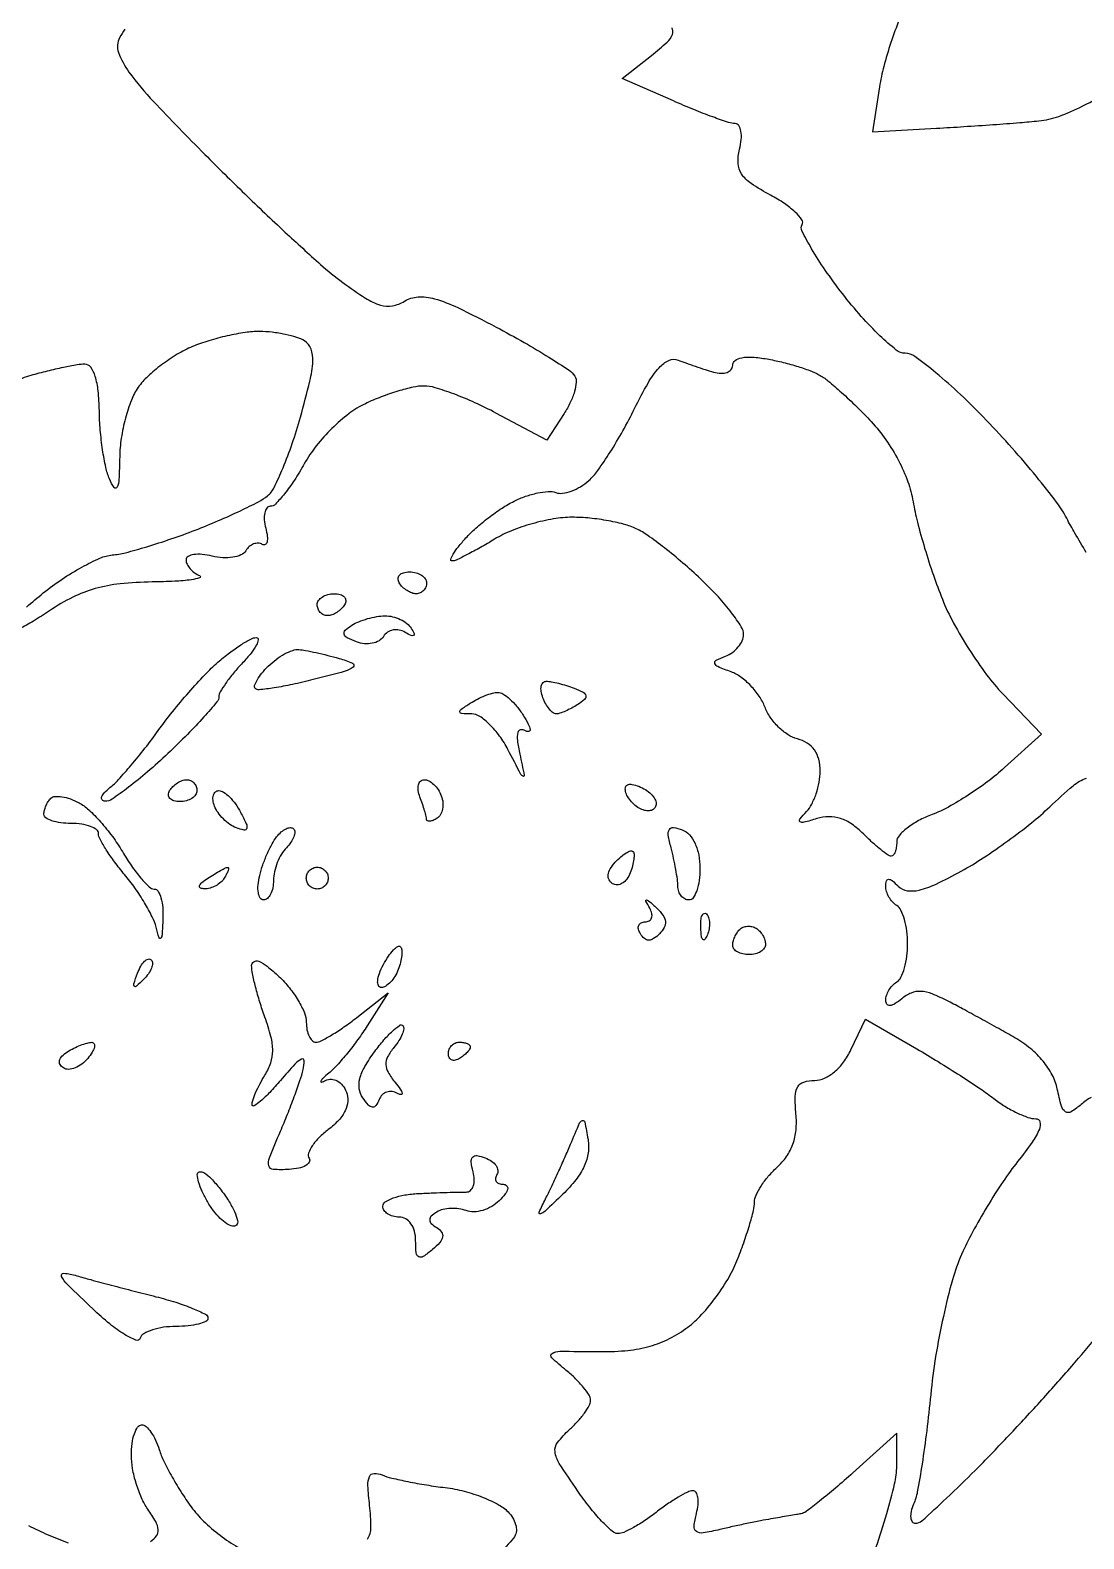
# Model space of a CAD drawing. Extents: x 0 to 102, y 0 to 135.
# Drawn here: x 28.74 to 36.9, y 14.09 to 25.76 of the extents above; entities that cross this region are included whole.
import ezdxf

# ---------------------------------------------------------------- set-up
doc = ezdxf.new("R2010")
doc.units = 0
doc.header["$MEASUREMENT"] = 0

msp = doc.modelspace()

# ---------------------------------------------------------------- linework, layer by layer
for points in [[(35.468061, 25.848182, 0.015039), (35.402385, 25.66752, 0.015055), (35.347883, 25.483872, 0.025554), (35.314898, 25.327038), (35.259929, 24.977975), (35.755514, 25.005679, 0.002182), (35.966954, 25.018425, 0.001796), (36.192501, 25.033823, 0.001813), (36.399544, 25.049459, 0.004824), (36.5472, 25.062584, 0.062334), (36.701592, 25.097564, 0.030074), (36.888065, 25.178045, 0.026516), (37.093896, 25.296058, 0.019617)], [(29.474968, 25.772388, 0.029709), (29.433973, 25.705644, 0.213633), (29.425926, 25.59162, 0.070313), (29.507045, 25.439856, 0.032025), (29.696986, 25.212187, 0.005323), (30.094242, 24.80248, 0.00521), (30.402308, 24.497868, 0.00535), (30.713978, 24.202447, 0.005191), (30.989667, 23.951951, 0.022436), (31.161381, 23.812434, 0.016159), (31.337362, 23.690709, 0.069551), (31.452609, 23.637305, 0.117672), (31.545583, 23.631646, 0.09649), (31.638764, 23.667345, -0.127164), (31.743496, 23.700349, -0.082042), (31.8706, 23.686129, -0.043751), (32.051085, 23.617662, -0.00953), (32.348207, 23.467077, -0.007317), (32.565241, 23.347728, -0.01004), (32.756627, 23.233659, -0.007105), (32.91242, 23.13341, -0.108229), (32.956766, 23.087603, -0.162903), (32.967611, 23.041409, -0.046571), (32.953859, 22.968098, -0.041579), (32.921761, 22.883242, -0.03384), (32.874102, 22.798514), (32.73962, 22.593269), (32.34661, 22.802234, 0.015709), (32.184046, 22.882225, 0.016881), (32.020588, 22.949816, 0.016645), (31.876945, 22.998225, 0.073071), (31.788635, 23.0112, 0.054972), (31.705799, 23.002065, 0.01832), (31.587605, 22.971091, 0.017984), (31.458198, 22.926924, 0.019553), (31.335929, 22.874658, 0.052128), (31.2098, 22.797807, 0.031589), (31.07763, 22.683154, 0.030901), (30.956523, 22.548182, 0.039393), (30.863415, 22.409358, -0.017002), (30.786891, 22.283426, -0.023984), (30.709747, 22.177173, -0.021689), (30.640372, 22.097967, -0.204819), (30.599755, 22.0806, 0.238003), (30.573233, 22.067218, 0.109063), (30.557046, 22.030863, 0.07232), (30.55391, 21.976154, 0.042185), (30.565143, 21.911283, -0.031131), (30.577324, 21.849133, -0.085212), (30.575598, 21.804569, -0.220586), (30.561006, 21.78509, -0.267951), (30.538556, 21.785763, 0.130094), (30.507111, 21.795313, 0.100673), (30.471654, 21.789424, 0.088622), (30.437571, 21.7689, 0.074744), (30.410316, 21.736725, -0.151591), (30.373677, 21.704827, -0.06379), (30.310378, 21.686073, -0.055), (30.232301, 21.682108, -0.046722), (30.150671, 21.694657, 0.035299), (30.073146, 21.708391, 0.061135), (30.007817, 21.707257, 0.091871), (29.963902, 21.692573, 0.272691), (29.9484, 21.666262, 0.11509), (29.956201, 21.632821, 0.064214), (29.979464, 21.597819, 0.058787), (30.013712, 21.566641, 0.059456), (30.05415, 21.544429, -0.692011), (30.053759, 21.527726, -0.050969), (29.989409, 21.512331, -0.02106), (29.860543, 21.500588, -0.008673), (29.685256, 21.495079, 0.022172), (29.438504, 21.480651, 0.042729), (29.244187, 21.443652, 0.047025), (29.07151, 21.377166, 0.033691), (28.892787, 21.272719, -0.01288), (28.768222, 21.192793, -0.02039), (28.657164, 21.131553, -0.015492)], [(36.914598, 21.723845, -0.005322), (36.82581, 21.873155, -0.012148), (36.762799, 21.988074, 0.042583), (36.68371, 22.113563, 0.009772), (36.528602, 22.310546, 0.010032), (36.34025, 22.531181, 0.009634), (36.140689, 22.747139, 0.012125), (35.940702, 22.945503, 0.016748), (35.751238, 23.112878, 0.013356), (35.588123, 23.240357, 0.160524), (35.513344, 23.265, -0.171546), (35.443494, 23.289692, -0.019993), (35.316969, 23.400562, -0.022148), (35.173186, 23.549743, -0.016394), (35.02734, 23.726489, -0.01271), (34.89412, 23.908554, -0.019419), (34.788953, 24.073554, -0.01458), (34.713754, 24.211384, -0.261708), (34.715777, 24.259938, 0.304908), (34.714326, 24.297785, 0.047873), (34.662175, 24.35654, 0.039541), (34.578554, 24.422812, 0.024287), (34.470851, 24.487749, -0.023682), (34.321272, 24.577686, -0.097425), (34.246697, 24.651897, -0.140064), (34.219988, 24.733782, -0.070839), (34.231397, 24.8426, 0.037736), (34.244524, 24.918861, 0.06502), (34.242285, 24.983144, 0.098025), (34.226089, 25.026156, 0.25941), (34.198326, 25.0416, -0.080491), (34.146813, 25.049947, -0.007311), (34.023506, 25.092996, -0.009326), (33.877317, 25.149557, -0.007164), (33.719773, 25.216564), (33.324238, 25.391528), (33.550456, 25.569471, 0.01624), (33.6704, 25.670293, 0.119911), (33.712331, 25.731499, 0.2452), (33.706171, 25.783041, 0.084623)], [(20.574759, 14.69925, -0.00007), (20.574095, 14.568277, -0.000003), (20.571814, 14.131445, -0.000005), (20.569095, 13.612605, -0.000004), (20.566051, 13.033596, 0.002312)], [(28.714241, 21.301075, -0.011345), (28.843685, 21.410023, -0.021428), (28.989575, 21.517311, -0.022012), (29.142841, 21.610696, -0.022409), (29.282402, 21.679563, -0.081037), (29.378042, 21.704175, 0.040514), (29.479656, 21.721736, 0.009757), (29.644396, 21.767618, 0.009954), (29.831969, 21.82792, 0.009727), (30.018449, 21.896078, 0.008496), (30.199054, 21.969653, 0.009733), (30.368973, 22.04621, 0.008966), (30.51031, 22.116359, 0.053573), (30.578756, 22.161761, 0.105264), (30.629592, 22.226149, 0.015512), (30.698794, 22.378027, 0.016924), (30.769915, 22.565456, 0.01382), (30.83355, 22.770307, 0.008405), (30.90688, 23.049619, 0.046503), (30.929612, 23.203152, 0.10119), (30.915587, 23.297456, 0.165625), (30.865444, 23.359769, 0.065182), (30.805718, 23.387504, 0.024462), (30.716256, 23.410886, 0.023739), (30.61516, 23.427125, 0.026579), (30.516733, 23.432905, 0.038204), (30.40643, 23.425075, 0.018607), (30.267571, 23.399168, 0.018337), (30.124344, 23.361323, 0.025201), (29.999039, 23.316237, 0.035569), (29.880837, 23.256656, 0.026273), (29.759122, 23.175068, 0.026774), (29.651793, 23.085288, 0.052461), (29.578757, 23.001313, 0.059664), (29.525364, 22.90165, 0.027791), (29.479578, 22.762121, 0.027054), (29.447255, 22.608522, 0.033979), (29.434854, 22.463626, -0.006399), (29.429507, 22.286908, -0.097028), (29.415205, 22.227564, -0.585204), (29.39246, 22.225696, -0.047013), (29.3562, 22.2921, -0.048667), (29.327769, 22.381284, -0.015919), (29.303103, 22.517215, -0.015692), (29.285164, 22.670783, -0.017094), (29.277546, 22.82085, 0.021417), (29.268455, 22.973806, 0.049888), (29.245466, 23.086129, 0.077285), (29.210933, 23.156565, 0.246083), (29.16585, 23.179928, 0.04233), (29.106247, 23.174605, 0.008038), (28.999102, 23.154026, 0.008528), (28.874439, 23.125771, 0.007741), (28.746698, 23.092414, 0.042843), (28.614032, 23.043002, 0.030224)], [(36.951791, 17.507899, 0.044297), (36.875625, 17.453778, -0.037745), (36.797237, 17.396519, -0.288757), (36.753667, 17.396816, -0.184858), (36.721987, 17.439706, -0.016414), (36.689768, 17.572651, 0.069404), (36.650614, 17.682109, 0.052476), (36.57984, 17.788508, 0.04832), (36.481726, 17.886038, 0.04094), (36.361343, 17.969107, 0.003033), (36.237168, 18.039565, 0.002048), (36.094725, 18.118486, 0.002063), (35.956379, 18.193657, 0.004109), (35.846117, 18.251816, 0.02486), (35.721418, 18.308622, 0.081288), (35.633162, 18.327943, 0.112459), (35.559877, 18.315312, 0.074657), (35.486567, 18.271, -0.029626), (35.433011, 18.231665, -0.118445), (35.394894, 18.218247, -0.271395), (35.372194, 18.228585, -0.154568), (35.3628, 18.258248, -0.080924), (35.369037, 18.296533, -0.053435), (35.387651, 18.337146, -0.052403), (35.415037, 18.373832, -0.067923), (35.4474, 18.4005, 0.144823), (35.480009, 18.436969, 0.04093), (35.507149, 18.509047, 0.037579), (35.52577, 18.599434, 0.032024), (35.532, 18.6966, 0.032024), (35.52577, 18.793766, 0.037579), (35.507149, 18.884153, 0.04093), (35.480009, 18.956231, 0.144823), (35.4474, 18.9927, -0.072298), (35.415033, 19.019847, -0.052948), (35.387651, 19.057982, -0.053259), (35.369052, 19.100715, -0.076172), (35.3628, 19.141513, -0.061587), (35.367883, 19.182627, -0.345798), (35.384246, 19.195297, -0.175113), (35.411767, 19.185137, -0.02126), (35.460003, 19.140837, 0.163267), (35.528186, 19.10691, 0.094009), (35.62075, 19.111489, 0.052438), (35.751588, 19.158017, 0.014374), (35.946453, 19.258278, 0.018959), (36.117039, 19.360964, 0.011973), (36.308338, 19.492885, 0.012021), (36.490396, 19.631776, 0.021587), (36.6318, 19.755523, -0.013483), (36.812569, 19.918969, -0.095841), (36.914783, 19.977093, -0.152628)], [(35.287076, 14.024352, 0.013128), (35.371095, 14.288224, 0.012787), (35.431433, 14.518342, 0.057779), (35.4474, 14.656054), (35.4474, 14.909289), (35.108756, 14.603344, -0.006992), (34.974428, 14.485356, -0.009809), (34.851022, 14.3841, -0.006519), (34.745584, 14.303198, -0.118613), (34.706906, 14.286603, -0.000007), (34.672027, 14.280646, -0.000002), (34.612564, 14.27049, -0.000002), (34.543914, 14.258766, -0.000002), (34.4745, 14.246912, 0.006245), (34.393635, 14.23206, 0.002845), (34.288313, 14.210732, 0.002817), (34.17756, 14.186994, 0.003871), (34.078272, 14.164321, -0.017876), (33.948795, 14.138546, -0.193313), (33.897762, 14.15002, -0.277472), (33.879387, 14.19047, -0.035227), (33.897789, 14.288612, 0.036818), (33.910332, 14.356697, 0.064951), (33.909125, 14.413764, 0.100237), (33.895309, 14.451532, 0.26762), (33.871017, 14.464719, 0.109856), (33.830456, 14.4546, 0.016958), (33.757109, 14.414793, 0.018227), (33.672551, 14.36088, 0.014939), (33.5862, 14.2974, -0.018123), (33.499022, 14.234163, -0.021311), (33.411977, 14.18095, -0.02079), (33.335624, 14.142691, -0.110104), (33.2901, 14.133292, -0.18173), (33.245107, 14.151015, -0.019646), (33.163822, 14.23048, -0.022091), (33.071933, 14.336683, -0.016071), (32.979016, 14.462279, -0.008706), (32.836761, 14.675941, -0.10975), (32.803636, 14.766307, -0.202597), (32.823478, 14.838834, -0.042126), (32.915566, 14.93748, 0.024453), (32.977973, 14.99977, 0.028459), (33.030709, 15.064912, 0.029329), (33.068265, 15.124155, 0.127269), (33.0786, 15.164101, 0.142386), (33.066954, 15.204169, 0.029159), (33.023417, 15.264634, 0.028526), (32.962661, 15.331256, 0.023435), (32.890744, 15.395295, -0.017923), (32.777969, 15.49351, -0.496324), (32.781446, 15.527164, -0.138059), (32.839973, 15.543492, -0.003189), (33.130247, 15.540965, 0.024409), (33.344413, 15.54819, 0.042741), (33.519209, 15.577828, 0.048181), (33.671363, 15.633314, 0.043229), (33.81608, 15.718568, 0.049456), (33.925, 15.813638, 0.027399), (34.038732, 15.948782, 0.027067), (34.139933, 16.099711, 0.039004), (34.211078, 16.243821, 0.010296), (34.263344, 16.38267, 0.011721), (34.307497, 16.517718, 0.010951), (34.339672, 16.633686, 0.062266), (34.3476, 16.6971, -0.107671), (34.359311, 16.750853, -0.035643), (34.39826, 16.822101, -0.033574), (34.454062, 16.897258, -0.032372), (34.520061, 16.965251, 0.057485), (34.594756, 17.050348, 0.065806), (34.644144, 17.14659, 0.06291), (34.668274, 17.256013, 0.046385), (34.668111, 17.380213, -0.025244), (34.662218, 17.515489, -0.125553), (34.681378, 17.588469, -0.192966), (34.728095, 17.62648, -0.07536), (34.811832, 17.63925, 0.107423), (34.887823, 17.655838, 0.06769), (34.964885, 17.704595, 0.059135), (35.035772, 17.780173, 0.047111), (35.093394, 17.876064), (35.206824, 18.112728), (35.602062, 17.883581, -0.006351), (35.768175, 17.784434, -0.005451), (35.940466, 17.676005, -0.005496), (36.094774, 17.574109, -0.015678), (36.199059, 17.498717, 0.026327), (36.285307, 17.43912, 0.026117), (36.377565, 17.388742, 0.027046), (36.462671, 17.35341, 0.08506), (36.523418, 17.343, -0.343917), (36.555801, 17.317738, -0.16278), (36.551476, 17.261615, -0.054081), (36.495728, 17.161411, -0.013524), (36.383327, 17.011326, 0.019887), (36.27029, 16.85632, 0.011799), (36.147491, 16.663345, 0.011799), (36.033919, 16.464768, 0.019867), (35.949365, 16.292465, 0.036069), (35.878814, 16.095756, 0.013866), (35.80849, 15.813921, 0.013645), (35.74881, 15.502785, 0.016358), (35.710299, 15.207089, -0.006498), (35.679633, 14.928907, -0.008016), (35.643529, 14.670503, -0.00677), (35.60689, 14.454982, -0.057016), (35.5782, 14.36085, 0.043735), (35.559245, 14.304095, 0.083628), (35.555987, 14.25629, 0.138387), (35.568249, 14.225032, 0.234652), (35.592878, 14.2128, 0.186096), (35.642759, 14.232031, 0.004252), (35.833139, 14.407432, 0.008936), (36.053479, 14.62145, 0.005863), (36.299879, 14.875376, 0.005448), (36.554794, 15.150255, 0.005592), (36.801423, 15.428265, 0.005429), (37.010001, 15.67409, 0.023412)], [(29.674357, 14.072751, 0.096639), (29.719791, 14.115126, 0.179974), (29.733111, 14.16299, 0.107908), (29.713642, 14.225991, 0.024084), (29.653207, 14.321778, -0.048986), (29.604225, 14.408709, -0.029539), (29.562943, 14.519672, -0.029395), (29.534698, 14.635932, -0.044919), (29.5254, 14.739224, -0.031863), (29.531142, 14.829238, -0.049174), (29.548577, 14.905176, -0.063209), (29.573986, 14.957751, -0.253838), (29.604299, 14.9742, -0.184867), (29.638635, 14.961056, -0.054231), (29.677006, 14.918285, -0.046442), (29.713086, 14.856713, -0.035599), (29.741018, 14.78385, 0.03964), (29.776965, 14.692296, 0.015044), (29.840823, 14.570667, 0.014789), (29.918488, 14.442015, 0.017514), (29.999585, 14.325419, 0.044245), (30.098109, 14.215589, 0.029266), (30.228616, 14.107291, 0.029449), (30.369009, 14.016257, 0.049443)], [(31.351332, 14.090986, 0.152852), (31.379159, 14.179957, 0.029005), (31.369153, 14.35161, -0.014328), (31.355721, 14.504617, -0.113526), (31.367472, 14.574255, -0.296496), (31.403032, 14.598638, -0.104506), (31.466728, 14.586805, 0.039011), (31.539876, 14.563055, 0.009457), (31.664095, 14.535662, 0.009644), (31.808194, 14.509611, 0.009456), (31.954137, 14.488947, -0.033428), (32.100604, 14.460996, -0.030764), (32.24628, 14.413219, -0.032162), (32.370783, 14.354191, -0.082237), (32.448699, 14.292318, -0.127739), (32.50193, 14.190435, -0.222556), (32.482394, 14.099053, -0.066329), (32.365047, 13.980682, -0.005141)], [(28.728975, 14.195767, 0.012657), (28.881048, 14.123842, 0.018735), (29.036206, 14.062049, 0.020127)]]:
    msp.add_lwpolyline(points, format="xyb")
for points in [[(33.7554, 23.21239, 0.008918), (33.814627, 23.18972, 0.004776), (33.888513, 23.163735, 0.004753), (33.964435, 23.13865, 0.007409), (34.03035, 23.118635, 0.059291), (34.087005, 23.109403, 0.097177), (34.13491, 23.116675, 0.134092), (34.166504, 23.138803, 0.175059), (34.1784, 23.17174, -0.240899), (34.197182, 23.208461, -0.111209), (34.247894, 23.230123, -0.063759), (34.330787, 23.234675, -0.025479), (34.443852, 23.220647, -0.016187), (34.555485, 23.197232, -0.013849), (34.671394, 23.165549, -0.014068), (34.775167, 23.130854, -0.038191), (34.845702, 23.09875, -0.045866), (34.915331, 23.051609, -0.011125), (35.020893, 22.961047, -0.011318), (35.137771, 22.851298, -0.01104), (35.250558, 22.735479, -0.035263), (35.363975, 22.595099, -0.031886), (35.46079, 22.435515, -0.032857), (35.533456, 22.270972, -0.046229), (35.574336, 22.115919, 0.02162), (35.607558, 21.958998, 0.009932), (35.66367, 21.757598, 0.009816), (35.731195, 21.547681, 0.013388), (35.80077, 21.3615, 0.028303), (35.88786, 21.176984, 0.017847), (36.008995, 20.971784, 0.017911), (36.142985, 20.777927, 0.031168), (36.269333, 20.628806), (36.566782, 20.319112), (36.282041, 20.059101, -0.023801), (36.152923, 19.952005, -0.017386), (36.000176, 19.84523, -0.017639), (35.848001, 19.754005, -0.036645), (35.72235, 19.69615, 0.032771), (35.617097, 19.648671, 0.042396), (35.528167, 19.591164, 0.048223), (35.465929, 19.532584, 0.181786), (35.4474, 19.483305, -0.036649), (35.444311, 19.441214, -0.055274), (35.434974, 19.405685, -0.072454), (35.421309, 19.381371, -0.232584), (35.4051, 19.3734, -0.158434), (35.38042, 19.381422, -0.012168), (35.324252, 19.424374, -0.015733), (35.258824, 19.480457, -0.011323), (35.189272, 19.546928, 0.043824), (35.100025, 19.621766, 0.073791), (35.012746, 19.665324, 0.082493), (34.923779, 19.678858, 0.069973), (34.829722, 19.664319, -0.008996), (34.728581, 19.635772, -0.21756), (34.700374, 19.640653, -0.439547), (34.697535, 19.66041, -0.01889), (34.74945, 19.719211, 0.071871), (34.790006, 19.776314, 0.037206), (34.824136, 19.85711, 0.036043), (34.847416, 19.947062, 0.04533), (34.8552, 20.03274, 0.061303), (34.844018, 20.123597, 0.092919), (34.810901, 20.195767, 0.098529), (34.755626, 20.248183, 0.076814), (34.679509, 20.281185, -0.081315), (34.606609, 20.31357, -0.049102), (34.532845, 20.373031, -0.047659), (34.469348, 20.448573, -0.060175), (34.42694, 20.529335, 0.058696), (34.383978, 20.61174, 0.042497), (34.318592, 20.692139, 0.043101), (34.242139, 20.758779, 0.069226), (34.166055, 20.79961, -0.011657), (34.063968, 20.840105, -0.209763), (34.040353, 20.865134, -0.377178), (34.049965, 20.889299, -0.026123), (34.122524, 20.921584, 0.064386), (34.176234, 20.950578, 0.061517), (34.221735, 20.992668, 0.066305), (34.252576, 21.040888, 0.109588), (34.263, 21.087875, 0.143473), (34.245173, 21.148723, 0.020486), (34.169808, 21.256333, 0.021901), (34.067231, 21.379178, 0.017103), (33.94575, 21.503528, 0.011925), (33.810731, 21.626569, 0.011254), (33.667411, 21.7455, 0.011287), (33.535774, 21.845069, 0.03798), (33.443712, 21.901398, 0.0511), (33.350284, 21.937748, 0.021324), (33.218379, 21.968118, 0.020832), (33.073254, 21.988865, 0.025336), (32.936112, 21.995684, 0.042364), (32.792349, 21.983339, 0.026159), (32.626759, 21.945851, 0.026149), (32.465834, 21.891227, 0.042026), (32.336305, 21.826484, -0.007935), (32.226317, 21.761795, -0.010803), (32.125001, 21.70721, -0.007891), (32.039248, 21.665065, -0.110702), (32.005943, 21.6576, -0.516017), (31.996934, 21.670272, -0.052379), (32.015535, 21.709847, -0.032349), (32.055481, 21.767156, -0.015544), (32.113538, 21.835461, -0.028509), (32.190505, 21.911333, -0.017302), (32.289405, 21.992399, -0.017314), (32.393448, 22.066269, -0.029053), (32.4862, 22.119954, -0.032358), (32.575375, 22.157856, -0.032889), (32.668215, 22.183696, -0.034798), (32.751536, 22.195109, -0.102468), (32.808545, 22.187211, 0.118779), (32.861463, 22.181611, 0.053943), (32.929541, 22.198184, 0.049138), (33.001066, 22.232275, 0.048185), (33.065073, 22.279858, 0.053488), (33.134774, 22.358002, 0.013802), (33.229429, 22.498191, 0.013886), (33.32909, 22.665015, 0.013731), (33.419727, 22.837728, -0.0159), (33.524002, 23.034351, -0.052837), (33.609497, 23.152852, -0.096503), (33.68481, 23.209847, -0.212831)], [(31.677707, 21.573, -0.062283), (31.728138, 21.566694, -0.080552), (31.770856, 21.548149, -0.097988), (31.799446, 21.520665, -0.153634), (31.8096, 21.4884, -0.092995), (31.803541, 21.456105, -0.096318), (31.786215, 21.428651, -0.099231), (31.760367, 21.410277, -0.105429), (31.729993, 21.4038, -0.089642), (31.695681, 21.410001, -0.053229), (31.658411, 21.428651, -0.051032), (31.624005, 21.456039, -0.06081), (31.5981, 21.4884, -0.139169), (31.588968, 21.520518, -0.191142), (31.599917, 21.548149, -0.138808), (31.631039, 21.566802, -0.066118)], [(31.095493, 21.4038, -0.066118), (31.142161, 21.397602, -0.138808), (31.173283, 21.378949, -0.191142), (31.184232, 21.351318, -0.139169), (31.1751, 21.3192, -0.06081), (31.149195, 21.286839, -0.051032), (31.114789, 21.259451, -0.053229), (31.077519, 21.240801, -0.089642), (31.043207, 21.2346, -0.105429), (31.012833, 21.241077, -0.099231), (30.986985, 21.259451, -0.096318), (30.969659, 21.286905, -0.092995), (30.9636, 21.3192, -0.153634), (30.973754, 21.351465, -0.097988), (31.002344, 21.378949, -0.080552), (31.045062, 21.397494, -0.062283)], [(31.487357, 21.233305, -0.061382), (31.546556, 21.226553, -0.051616), (31.606123, 21.205528, -0.05385), (31.657173, 21.174226, -0.090139), (31.690779, 21.136929, -0.029176), (31.712567, 21.096589, -0.369426), (31.70829, 21.081185, -0.271346), (31.689456, 21.080011, -0.021481), (31.644013, 21.105467, 0.088721), (31.598134, 21.123611, 0.097433), (31.55036, 21.123867, 0.101774), (31.507664, 21.10623, 0.106054), (31.476128, 21.073373, -0.124991), (31.441713, 21.0401, -0.08132), (31.389647, 21.020647, -0.072868), (31.328284, 21.017589, -0.067784), (31.266993, 21.032008, -0.026047), (31.194339, 21.064322, -0.210624), (31.171792, 21.091917, -0.282995), (31.180364, 21.121536, -0.043164), (31.231457, 21.160478, -0.045298), (31.285032, 21.187992, -0.026668), (31.353175, 21.211377, -0.026518), (31.424348, 21.22761, -0.040562)], [(30.491897, 21.06498, -0.452273), (30.506229, 21.048858, -0.093596), (30.493089, 21.00776, -0.044641), (30.451363, 20.944804, -0.019914), (30.386147, 20.869597, 0.01562), (30.315709, 20.789763, 0.019982), (30.256234, 20.711813, 0.018269), (30.212328, 20.6441, 0.135503), (30.2022, 20.607415, -0.177232), (30.187447, 20.567102, -0.007582), (30.086416, 20.451165, -0.012184), (29.959069, 20.316193, -0.008296), (29.808042, 20.168717, -0.011196), (29.650335, 20.026293, -0.015591), (29.502558, 19.906559, -0.011976), (29.376047, 19.815125, -0.159076), (29.321592, 19.799091, -0.205157), (29.298946, 19.809582, -0.276124), (29.294699, 19.831264, -0.105799), (29.315643, 19.864954, -0.0337), (29.359642, 19.904841, 0.039992), (29.425378, 19.965954, 0.009763), (29.523264, 20.077031, 0.009943), (29.630779, 20.209189, 0.009766), (29.733618, 20.3463, -0.013392), (29.84286, 20.48977, -0.010202), (29.969787, 20.641087, -0.010337), (30.094664, 20.778113, -0.023729), (30.195475, 20.87463, -0.01623), (30.284759, 20.947382, -0.02011), (30.372567, 21.008891, -0.018851), (30.449028, 21.054015, -0.123135)], [(30.821593, 20.972367, -0.025626), (30.873777, 20.965246, -0.007253), (30.954139, 20.948842, -0.007288), (31.044513, 20.927639, -0.007644), (31.1328, 20.904123, -0.033818), (31.23723, 20.866805, -0.560608), (31.241387, 20.836894, -0.105552), (31.17862, 20.804484, -0.004349), (30.932159, 20.739547, -0.009624), (30.77161, 20.702009, -0.014568), (30.630499, 20.676142, -0.00921), (30.513793, 20.66044, -0.229065), (30.483981, 20.670819, -0.289098), (30.478839, 20.693539, -0.04699), (30.498764, 20.736506, -0.039491), (30.535036, 20.788728, -0.024854), (30.584914, 20.843829, -0.03573), (30.644688, 20.895619, -0.036269), (30.710939, 20.938087, -0.038753), (30.773795, 20.966162, -0.107149)], [(32.735936, 20.727, -0.046639), (32.774199, 20.723423, -0.014737), (32.830316, 20.711116, -0.014574), (32.892421, 20.693626, -0.015689), (32.951874, 20.672927, -0.026892), (33.021259, 20.641927, -0.222828), (33.041817, 20.615347, -0.274684), (33.032376, 20.586497, -0.038367), (32.979943, 20.547322, -0.01888), (32.93275, 20.519847, -0.019695), (32.884268, 20.496423, -0.019815), (32.840944, 20.479566, -0.077061), (32.812701, 20.474495, -0.176899), (32.788428, 20.482711, -0.051787), (32.759978, 20.510857, -0.044995), (32.732247, 20.551622, -0.035271), (32.709606, 20.6001, -0.050742), (32.696413, 20.648712, -0.092309), (32.697254, 20.689723, -0.141716), (32.71146, 20.716607, -0.203517)], [(32.3603, 20.641105, -0.146539), (32.400662, 20.62968, -0.04139), (32.453277, 20.589716, -0.037917), (32.508049, 20.532399, -0.032171), (32.556895, 20.464347, -0.018004), (32.596521, 20.395497, -0.086621), (32.610413, 20.352638, -0.420953), (32.599755, 20.338799, -0.169402), (32.573855, 20.344536, 0.183643), (32.53712, 20.351613, 0.300193), (32.514891, 20.330647, 0.092809), (32.5121, 20.27038, 0.018178), (32.531098, 20.163039, -0.002207), (32.56551, 19.999266, -0.592598), (32.556672, 19.991768, -0.18192), (32.539467, 20.00705, -0.001079), (32.439322, 20.19825, 0.036203), (32.374361, 20.303565, 0.042122), (32.297762, 20.392814, 0.046831), (32.22132, 20.455104, 0.146209), (32.158583, 20.474495, -0.012306), (32.08053, 20.477153, -0.361007), (32.066994, 20.489802, -0.27854), (32.075516, 20.509043, -0.009203), (32.148, 20.5578, -0.026336), (32.202854, 20.589286, -0.023625), (32.262709, 20.616099, -0.024341), (32.318759, 20.635001, -0.065447)], [(29.953393, 19.9656, -0.105429), (29.983767, 19.959123, -0.099231), (30.009615, 19.940749, -0.096318), (30.026941, 19.913295, -0.092995), (30.033, 19.881, -0.153634), (30.022846, 19.848735, -0.097988), (29.994256, 19.821251, -0.080552), (29.951538, 19.802706, -0.062283), (29.901107, 19.7964, -0.066118), (29.854439, 19.802598, -0.138808), (29.823317, 19.821251, -0.191142), (29.812368, 19.848882, -0.139169), (29.8215, 19.881, -0.06081), (29.847405, 19.913361, -0.051032), (29.881811, 19.940749, -0.053229), (29.919081, 19.959399, -0.089642)], [(31.791497, 19.9656, -0.125056), (31.827383, 19.956482, -0.064167), (31.865245, 19.929119, -0.057615), (31.899237, 19.888905, -0.055112), (31.923754, 19.841409, -0.066719), (31.935916, 19.790196, -0.072258), (31.933645, 19.739012, -0.081026), (31.917816, 19.695687, -0.126981), (31.890505, 19.667216, -0.034732), (31.85945, 19.650885, -0.074198), (31.833366, 19.643762, -0.143207), (31.816498, 19.646589, -0.287633), (31.8096, 19.657588, 0.061959), (31.806704, 19.680868, 0.00979), (31.794516, 19.725411, 0.010735), (31.777909, 19.777587, 0.009199), (31.758249, 19.831781, -0.054634), (31.744767, 19.883027, -0.098218), (31.746833, 19.926291, -0.14605), (31.763593, 19.954662, -0.188995)], [(30.201879, 19.881, -0.151837), (30.238358, 19.869661, -0.044796), (30.283951, 19.831857, -0.040449), (30.330298, 19.777732, -0.033985), (30.370381, 19.713704, -0.013753), (30.414625, 19.625271, -0.177404), (30.417717, 19.589081, -0.39387), (30.396929, 19.576208, -0.042636), (30.337599, 19.593345, -0.061951), (30.287382, 19.62014, -0.042002), (30.237646, 19.66185, -0.042098), (30.195737, 19.711119, -0.063658), (30.169096, 19.760641, -0.056939), (30.157199, 19.806724, -0.101552), (30.159674, 19.845645, -0.148003), (30.175677, 19.87118, -0.181228)], [(33.452231, 19.914306, -0.049992), (33.503475, 19.888514, -0.054888), (33.546847, 19.853735, -0.062067), (33.576459, 19.815681, -0.13514), (33.5862, 19.780299, -0.136183), (33.578219, 19.75154, -0.144673), (33.556689, 19.7318, -0.118903), (33.524131, 19.724588, -0.075908), (33.485737, 19.731188, -0.068669), (33.44482, 19.751403, -0.047422), (33.404943, 19.784366, -0.047417), (33.371987, 19.824257, -0.068602), (33.351768, 19.865195, -0.108271), (33.347784, 19.90262, -0.257062), (33.363374, 19.92479, -0.161356), (33.398409, 19.929539, -0.045328)], [(29.12026, 19.786842, -0.064716), (29.195342, 19.733166, -0.023612), (29.286838, 19.639501, -0.022945), (29.378387, 19.526424, -0.025419), (29.455893, 19.409118, 0.018194), (29.52688, 19.298228, 0.025163), (29.598931, 19.204646, 0.023524), (29.663838, 19.135458, 0.194985), (29.702956, 19.1196, -0.265202), (29.731557, 19.103283, -0.064018), (29.753921, 19.051259, -0.049057), (29.767608, 18.976086, -0.031065), (29.769386, 18.88695, -0.004742), (29.763127, 18.765846, -0.159028), (29.752608, 18.739243, -0.597449), (29.739535, 18.741869, -0.011981), (29.71681, 18.8235, 0.053494), (29.686696, 18.904874, 0.019317), (29.627499, 19.013245, 0.018902), (29.552994, 19.127867, 0.021334), (29.472824, 19.231841, -0.014832), (29.395772, 19.329128, -0.018738), (29.330709, 19.423679, -0.017054), (29.282675, 19.505447, -0.124902), (29.2716, 19.549091, 0.239086), (29.256409, 19.579043, 0.069688), (29.209472, 19.604255, 0.053381), (29.141106, 19.621502, 0.035127), (29.0601, 19.6272, -0.031626), (28.979078, 19.63233, -0.048861), (28.910728, 19.647909, -0.06271), (28.863374, 19.67061, -0.254951), (28.8486, 19.6977, -0.062735), (28.852492, 19.728597, -0.039124), (28.864293, 19.763184, -0.038779), (28.881569, 19.796002, -0.055891), (28.902023, 19.821623, -0.182824), (28.933994, 19.836045, -0.05509), (28.988168, 19.833443, -0.047097), (29.053245, 19.816676, -0.036291)], [(30.779666, 19.585534, -0.205265), (30.789659, 19.56055, -0.083264), (30.782572, 19.523813, -0.06353), (30.760273, 19.481353, -0.043756), (30.72531, 19.43967, 0.062923), (30.686962, 19.390231, 0.039126), (30.654607, 19.324235, 0.038763), (30.632537, 19.252921, 0.055717), (30.6252, 19.18728, -0.048382), (30.619548, 19.129002, -0.068382), (30.602675, 19.079732, -0.088565), (30.577801, 19.046542, -0.189982), (30.54852, 19.035, -0.265533), (30.522865, 19.049658, -0.094249), (30.508054, 19.090915, -0.06282), (30.506131, 19.1524, -0.036484), (30.518439, 19.22535, -0.024497), (30.542462, 19.306127, -0.019012), (30.576153, 19.391449, -0.019377), (30.613773, 19.468768, -0.043251), (30.649475, 19.523494, -0.045273), (30.685156, 19.561416, -0.070278), (30.722548, 19.586184, -0.097344), (30.755709, 19.594673, -0.21365)], [(33.787504, 19.577106, -0.119373), (33.843277, 19.538619, -0.074422), (33.887057, 19.47188, -0.06266), (33.915184, 19.383109, -0.045454), (33.9246, 19.279749, -0.032824), (33.918439, 19.185996, -0.050432), (33.899749, 19.106895, -0.065191), (33.872483, 19.052276, -0.249384), (33.84, 19.035, -0.12374), (33.807644, 19.043132, -0.09957), (33.779912, 19.066064, -0.089659), (33.761067, 19.100353, -0.078351), (33.754245, 19.14075, 0.030642), (33.750372, 19.194311, 0.010322), (33.738348, 19.271721, 0.010224), (33.721489, 19.356993, 0.011541), (33.701749, 19.438107, -0.021999), (33.67998, 19.53647, -0.183676), (33.688416, 19.580457, -0.302309), (33.720256, 19.595093, -0.052578)], [(33.406301, 19.410816, -0.198091), (33.41527, 19.390641, -0.037603), (33.4133, 19.349621, -0.03498), (33.403408, 19.299034, -0.025851), (33.385749, 19.244787, -0.066612), (33.359518, 19.196707, -0.09728), (33.324136, 19.164114, -0.122948), (33.285462, 19.151906, -0.15489), (33.24924, 19.16101, -0.13446), (33.2214, 19.1909, -0.152606), (33.214422, 19.22931, -0.107928), (33.230629, 19.275391, -0.047821), (33.269792, 19.32704, -0.026668), (33.312283, 19.3685, -0.042368), (33.353166, 19.398631, -0.052209), (33.387164, 19.414891, -0.283004)], [(30.270643, 19.287505, -0.434568), (30.276695, 19.281631, -0.071273), (30.273747, 19.263568, -0.041889), (30.262726, 19.236588, -0.020509), (30.2445, 19.2042, -0.075854), (30.217042, 19.171929, -0.054031), (30.177976, 19.144832, -0.053889), (30.133875, 19.126663, -0.074131), (30.091457, 19.120895, -0.102799), (30.060715, 19.127697, -0.37991), (30.053232, 19.144361, -0.147021), (30.070722, 19.170145, -0.027275), (30.1176, 19.2042, -0.008026), (30.168112, 19.235705, -0.01079), (30.214903, 19.262499, -0.008096), (30.254573, 19.283267, -0.104523)], [(30.9636, 19.2888, -0.099038), (30.995887, 19.282341, -0.097945), (31.023349, 19.263949, -0.097945), (31.041741, 19.236487, -0.099038), (31.0482, 19.2042, -0.099038), (31.041741, 19.171913, -0.097945), (31.023349, 19.144451, -0.097945), (30.995887, 19.126059, -0.099038), (30.9636, 19.1196, -0.099038), (30.931313, 19.126059, -0.097945), (30.903851, 19.144451, -0.097945), (30.885459, 19.171913, -0.099038), (30.879, 19.2042, -0.099038), (30.885459, 19.236487, -0.097945), (30.903851, 19.263949, -0.097945), (30.931313, 19.282341, -0.099038)], [(33.590709, 18.97155, -0.049534), (33.638704, 18.917228, -0.129222), (33.65729, 18.868969, -0.149925), (33.648484, 18.822436, -0.075328), (33.612669, 18.773829, -0.047458), (33.56661, 18.735772, -0.150038), (33.528776, 18.724157, -0.181024), (33.495439, 18.736635, -0.075363), (33.463856, 18.773829, -0.079546), (33.449206, 18.808985, -0.15766), (33.451496, 18.838783, -0.184456), (33.470073, 18.858555, -0.113418), (33.5016, 18.8658, 0.134398), (33.532725, 18.87432, 0.1814), (33.550863, 18.896864, 0.138731), (33.552333, 18.931089, 0.07041), (33.536482, 18.97155, -0.009535), (33.506589, 19.026937, -0.561535), (33.511505, 19.035, -0.184745), (33.528107, 19.028649, -0.004358)], [(33.975712, 18.927488, -0.126455), (33.992061, 18.899829, -0.060344), (33.998758, 18.858772, -0.05415), (33.995592, 18.811603, -0.051402), (33.982391, 18.765337, -0.054073), (33.963648, 18.730087, -0.470617), (33.94823, 18.728628, -0.168741), (33.936274, 18.753311, -0.018894), (33.931279, 18.81645, -0.028489), (33.932209, 18.875347, -0.077125), (33.941576, 18.915954, -0.208169), (33.957197, 18.931397, -0.296942)], [(34.3594, 18.816207, -0.069632), (34.38725, 18.793099, -0.052641), (34.410815, 18.761046, -0.05339), (34.426828, 18.725391, -0.079017), (34.4322, 18.691607, -0.156819), (34.422437, 18.661245, -0.097386), (34.394923, 18.635385, -0.079459), (34.353826, 18.617928, -0.06085), (34.3053, 18.612, -0.053595), (34.256751, 18.617219, -0.073362), (34.215677, 18.632709, -0.093122), (34.188103, 18.655598, -0.17482), (34.1784, 18.6825, -0.063383), (34.182339, 18.713445, -0.039128), (34.194292, 18.748183, -0.038722), (34.211787, 18.781218, -0.055296), (34.2325, 18.8071, -0.101199), (34.258656, 18.824375, -0.077739), (34.292093, 18.832092, -0.074868), (34.327514, 18.82933, -0.081757)], [(31.606946, 18.673654, -0.177582), (31.61788, 18.650056, -0.043102), (31.617716, 18.606381, -0.038881), (31.608713, 18.553173, -0.030275), (31.59104, 18.497209, -0.045871), (31.564819, 18.444028, -0.052368), (31.5303, 18.399034, -0.059778), (31.493117, 18.368199, -0.144219), (31.459172, 18.3582, -0.301931), (31.437206, 18.372795, -0.122555), (31.43143, 18.410008, -0.067322), (31.444414, 18.46691, -0.033165), (31.475078, 18.534646, -0.024012), (31.513978, 18.599627, -0.04293), (31.552767, 18.648263, -0.059538), (31.58603, 18.675875, -0.353534)], [(29.678261, 18.571939, -0.20742), (29.6885, 18.54603, -0.082976), (29.680829, 18.507842, -0.063152), (29.657265, 18.46366, -0.043285), (29.620498, 18.42024, -0.011214), (29.564616, 18.367209, -0.400052), (29.54827, 18.367606, -0.286372), (29.543861, 18.386644, -0.008399), (29.573139, 18.467599, -0.036269), (29.598687, 18.522386, -0.070189), (29.627846, 18.560824, -0.120343), (29.655573, 18.577525, -0.278911)], [(30.6675, 18.4428, -0.034902), (30.748435, 18.355369, -0.034375), (30.816872, 18.257102, -0.036434), (30.86441, 18.162764, -0.098805), (30.879, 18.089653, 0.045426), (30.884382, 18.030533, 0.065329), (30.9005, 17.980571, 0.085326), (30.924226, 17.946823, 0.199534), (30.952191, 17.9352, 0.120484), (30.993873, 17.945392, 0.015129), (31.075574, 17.991079, 0.017079), (31.17063, 18.052584, 0.013408), (31.269441, 18.125427), (31.5135, 18.315655), (31.350657, 18.061977, -0.014832), (31.278539, 17.956641, -0.012653), (31.196505, 17.849911, -0.012838), (31.116912, 17.756612, -0.034961), (31.054557, 17.696276, 0.011288), (31.007873, 17.655197, 0.098512), (30.991684, 17.633003, 0.642625), (30.997426, 17.626302, 0.047357), (31.027648, 17.638188, -0.129891), (31.072718, 17.647843, -0.114934), (31.119009, 17.634724, -0.09954), (31.159822, 17.600105, -0.075769), (31.188903, 17.549037, -0.108159), (31.199757, 17.477669, -0.096413), (31.18068, 17.405018, -0.076871), (31.130381, 17.331883, -0.042187), (31.049238, 17.259183, 0.034132), (30.978113, 17.197492, 0.049793), (30.925436, 17.133481, 0.06215), (30.896844, 17.076479, 0.227291), (30.901015, 17.037358, -0.271202), (30.901707, 17.007934, -0.13862), (30.874791, 16.980813, -0.076303), (30.820354, 16.960237, -0.037314), (30.746655, 16.950266, -0.02855), (30.62314, 16.94992, -0.33502), (30.588577, 16.97908, -0.152754), (30.593514, 17.04087, -0.006436), (30.679371, 17.246366, 0.007461), (30.73353, 17.376746, 0.006661), (30.785932, 17.513688, 0.006696), (30.829735, 17.638008, 0.020545), (30.854774, 17.7237, 0.062018), (30.862836, 17.790946, 0.551426), (30.842167, 17.803857, 0.096045), (30.791472, 17.766032, 0.007532), (30.679419, 17.6391, -0.01248), (30.59574, 17.546178, -0.02583), (30.525033, 17.478829, -0.037852), (30.474581, 17.441753, -0.573169), (30.459042, 17.449898, -0.095453), (30.464098, 17.484947, -0.019237), (30.487099, 17.543886, -0.019664), (30.519686, 17.611372, -0.017269), (30.558825, 17.679146, 0.058563), (30.604056, 17.77491, 0.081243), (30.619351, 17.868418, 0.063648), (30.605324, 17.97816, 0.023186), (30.558825, 18.128154, -0.011563), (30.519464, 18.245418, -0.012104), (30.486205, 18.362614, -0.011836), (30.462375, 18.465015, -0.051287), (30.456, 18.527003, -0.264762), (30.473474, 18.55769, -0.232665), (30.510626, 18.560605, -0.074722), (30.575604, 18.522703, -0.019244)], [(31.625296, 18.063104, -0.23984), (31.633075, 18.039199, -0.056829), (31.621556, 17.997531, -0.04625), (31.595625, 17.947192, -0.031162), (31.557497, 17.894944, 0.048322), (31.508376, 17.822549, 0.134044), (31.494289, 17.763213, 0.124067), (31.511886, 17.702084, 0.038607), (31.566591, 17.62286, -0.017536), (31.605998, 17.570639, -0.101645), (31.619652, 17.539119, -0.517159), (31.61073, 17.529511, -0.102336), (31.584176, 17.538787, 0.101505), (31.543284, 17.553149, 0.114806), (31.501937, 17.549284, 0.114929), (31.466575, 17.527572, 0.101885), (31.442566, 17.491577, -0.056077), (31.417248, 17.444922, -0.272963), (31.390981, 17.432919, -0.188154), (31.360026, 17.448888, -0.028345), (31.316088, 17.504819, -0.117157), (31.288854, 17.573813, -0.099654), (31.293241, 17.65215, -0.068759), (31.332025, 17.745997, -0.026866), (31.409388, 17.863329, -0.01739), (31.479957, 17.952144, -0.029508), (31.545697, 18.020596, -0.03071), (31.600193, 18.065137, -0.367638)], [(29.218509, 17.933905, -0.283253), (29.236852, 17.923046, -0.183511), (29.239926, 17.897816, -0.080259), (29.222816, 17.857557, -0.032677), (29.187773, 17.809231, -0.057015), (29.14154, 17.764921, -0.069165), (29.08925, 17.735525, -0.082132), (29.039163, 17.724842, -0.151089), (28.999182, 17.735206, -0.125121), (28.973609, 17.761671, -0.192588), (28.969259, 17.792808, -0.136748), (28.988289, 17.82655, -0.055227), (29.029918, 17.85988, -0.024921), (29.079281, 17.887813, -0.022774), (29.132664, 17.911625, -0.023428), (29.182299, 17.928471, -0.065793)], [(32.0634, 17.9352, -0.042167), (32.095789, 17.932464, -0.061769), (32.123149, 17.924241, -0.081139), (32.141701, 17.912159, -0.210953), (32.148, 17.897893, -0.151918), (32.142455, 17.880065, -0.038439), (32.123149, 17.856186, -0.035638), (32.095783, 17.831057, -0.029505), (32.0634, 17.8083, -0.082592), (32.031074, 17.795059, -0.161196), (32.003651, 17.797691, -0.182303), (31.985423, 17.815579, -0.108972), (31.9788, 17.845607, -0.093332), (31.98524, 17.879807, -0.09642), (32.003651, 17.908882, -0.099167), (32.03112, 17.928342, -0.105053)], [(33.058833, 17.183153, -0.078802), (33.060116, 17.079417, -0.071276), (33.029708, 16.976471, -0.059508), (32.965381, 16.871175, -0.033732), (32.865078, 16.760153, -0.002842), (32.726049, 16.627229, -0.124179), (32.691007, 16.60762, -0.634425), (32.680548, 16.619957, -0.010819), (32.730676, 16.723955, 0.006916), (32.773795, 16.811656, 0.003398), (32.826359, 16.924382, 0.003371), (32.87938, 17.042228, 0.004899), (32.924432, 17.146955, -0.003217), (32.994171, 17.310586, -0.228453), (33.015936, 17.32938, -0.434116), (33.033887, 17.318224, -0.006491)], [(32.264218, 17.039293, -0.058904), (32.31302, 17.013632, -0.089698), (32.346949, 16.980022, -0.11953), (32.361017, 16.944102, -0.173954), (32.354021, 16.911135, 0.104222), (32.343621, 16.882275, 0.179607), (32.349057, 16.857647, 0.165038), (32.369865, 16.841128, 0.086183), (32.40285, 16.8354, -0.189398), (32.430042, 16.824716, -0.271992), (32.437285, 16.800529, -0.106703), (32.41792, 16.760726, -0.030009), (32.371829, 16.708743, -0.064494), (32.313776, 16.664004, -0.058821), (32.244444, 16.633848, -0.062542), (32.174813, 16.622049, -0.102692), (32.116037, 16.63164, 0.057931), (32.059409, 16.64614, 0.045682), (31.996141, 16.648903, 0.047065), (31.936053, 16.64033, 0.079616), (31.889219, 16.620822, 0.046197), (31.846217, 16.588408, 0.211099), (31.833852, 16.560456, 0.211238), (31.846198, 16.532507, 0.046258), (31.889172, 16.500107, -0.098684), (31.925846, 16.465921, -0.207436), (31.933984, 16.428601, -0.135692), (31.912262, 16.385209, -0.036069), (31.855904, 16.331123, -0.024492), (31.783123, 16.276509, -0.279792), (31.748772, 16.27482, -0.252907), (31.729052, 16.304993, -0.020867), (31.725, 16.402041, 0.064485), (31.715841, 16.472766, 0.089651), (31.688903, 16.530524, 0.107148), (31.647896, 16.568124, 0.132926), (31.5981, 16.5816, -0.064853), (31.549586, 16.587919, -0.082425), (31.508477, 16.606451, -0.098894), (31.480977, 16.633937, -0.148195), (31.4712, 16.6662, -0.258074), (31.48972, 16.699692, -0.054651), (31.551967, 16.729864, -0.044433), (31.640818, 16.752868, -0.029035), (31.74615, 16.764127, -0.002193), (31.858374, 16.769074, -0.002342), (31.96821, 16.772917, -0.002222), (32.062681, 16.77536, -0.010934), (32.115999, 16.775336, 0.189271), (32.148708, 16.787342, 0.130259), (32.170788, 16.820619, 0.091265), (32.178227, 16.871658, 0.054678), (32.169253, 16.932466, -0.034476), (32.154863, 17.008579, -0.214349), (32.166479, 17.045557, -0.259896), (32.199674, 17.057134, -0.048396)], [(30.211845, 16.800054, -0.024148), (30.276531, 16.709105, -0.036831), (30.322638, 16.623962, -0.041386), (30.347222, 16.554456, -0.266727), (30.337871, 16.519871, -0.262897), (30.308543, 16.511715, -0.079195), (30.264338, 16.530456, -0.056521), (30.212807, 16.571446, -0.034571), (30.161716, 16.630076, -0.029568), (30.114313, 16.701096, -0.026695), (30.073821, 16.779627, -0.027664), (30.045208, 16.853977, -0.072401), (30.035691, 16.910259, -0.352341), (30.052169, 16.931732, -0.202129), (30.086326, 16.926214, -0.06371), (30.143157, 16.879663, -0.022689)], [(29.1024, 16.127869, 0.004022), (29.210679, 16.097729, 0.001337), (29.369815, 16.055266, 0.001331), (29.54639, 16.009157, 0.001515), (29.71575, 15.96596, -0.014162), (29.869758, 15.922501, -0.021983), (29.999557, 15.875516, -0.01781), (30.09896, 15.830302, -0.284387), (30.1176, 15.800179, -0.289808), (30.101802, 15.775212, -0.046658), (30.045117, 15.75457, -0.039299), (29.965409, 15.740278, -0.024721), (29.87085, 15.7356, 0.03465), (29.77416, 15.728891, 0.044931), (29.687645, 15.708785, 0.051934), (29.622278, 15.679443, 0.182834), (29.593672, 15.644315, -0.43235), (29.560664, 15.629062, -0.04256), (29.473431, 15.673191, -0.033168), (29.358221, 15.755393, -0.017811), (29.227072, 15.870804, -0.004181), (29.03257, 16.057766, -0.086525), (28.985381, 16.123285, -0.588818), (29.002344, 16.147413, -0.04334)]]:
    msp.add_lwpolyline(points, format="xyb", close=True)

doc.saveas('drawing.dxf')
